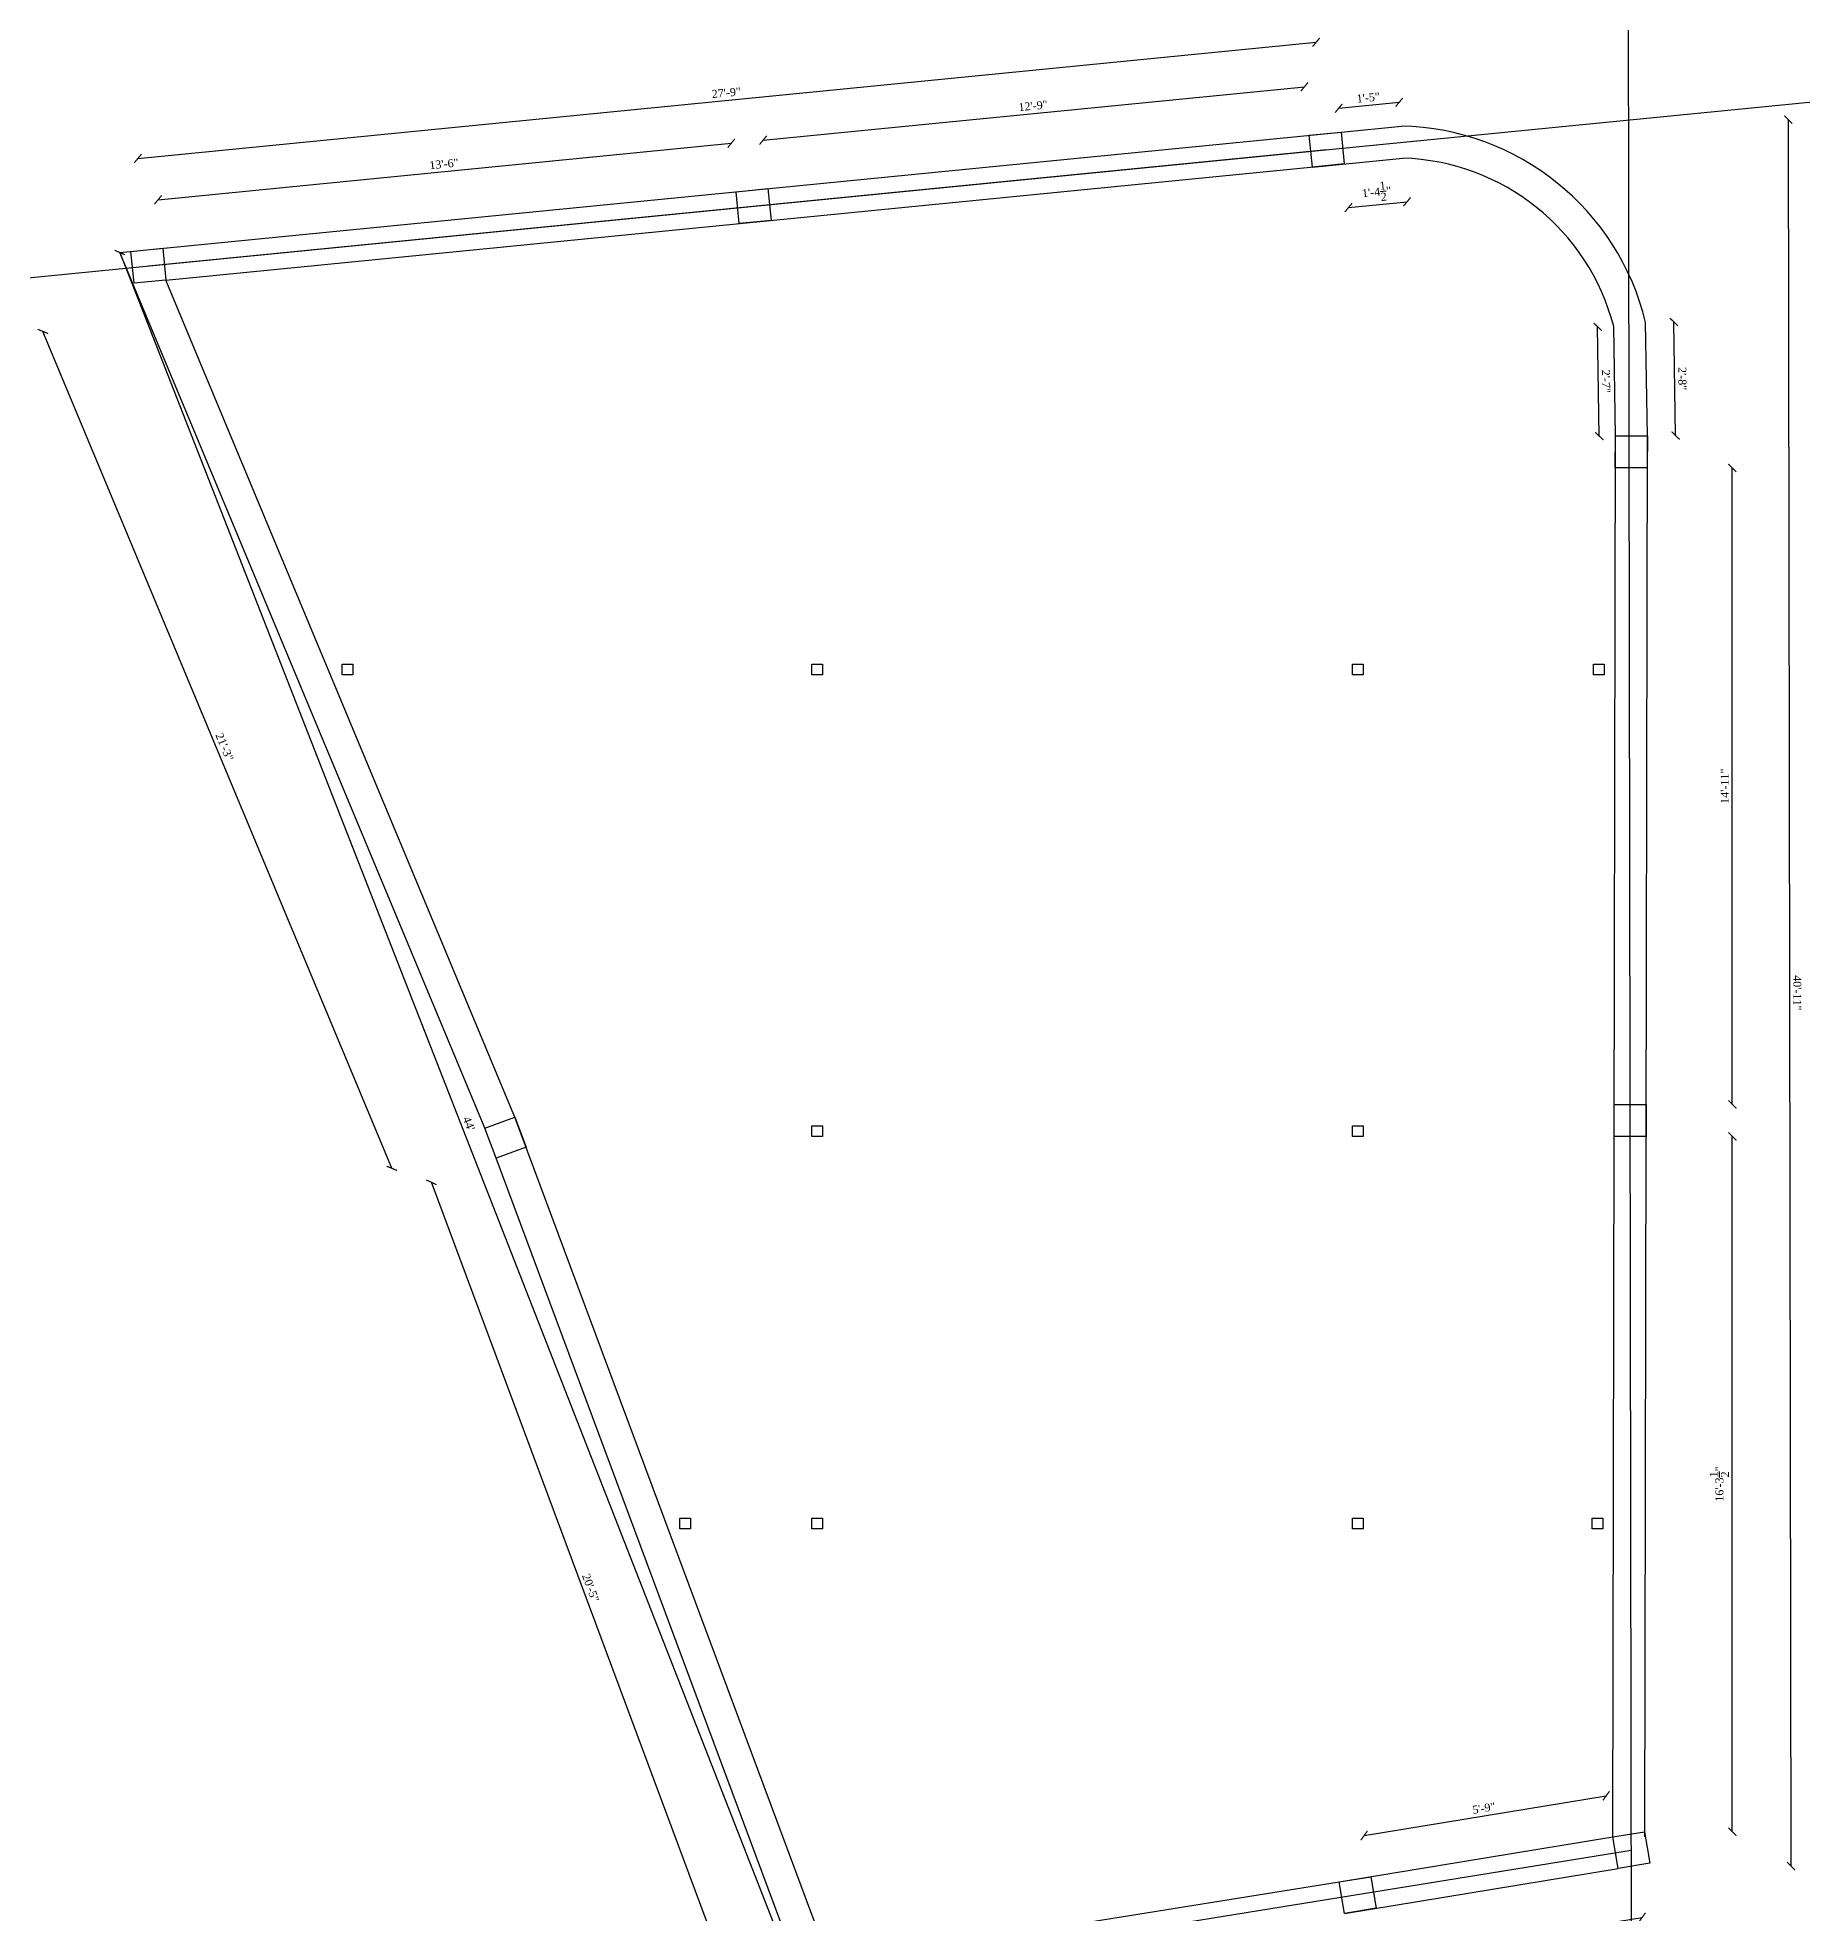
# Model space of a CAD drawing. Header units: inches. Extents: x 62067 to 68611, y -6056 to -4501.
# Drawn here: x 65348 to 65845, y -5030 to -4502 of the extents above; entities that cross this region are included whole.
import ezdxf

# ---------------------------------------------------------------- set-up
doc = ezdxf.new("R2010")
doc.units = ezdxf.units.IN
doc.header["$MEASUREMENT"] = 0
doc.layers.add('ELEVATION', color=6, linetype='Continuous', lineweight=30)
doc.styles.get("Standard").update_dxf_attribs({"font": 'times.ttf'})
doc.dimstyles.get("Standard").update_dxf_attribs({"dimtxt": 2.25, "dimasz": 2.25, "dimexe": 0.18, "dimexo": 0.0625, "dimgap": 1, "dimtad": 1, "dimdec": 1, "dimzin": 0, "dimdsep": 46, "dimlunit": 4, "dimtxsty": 'Standard', "dimblk": 'ARCHTICK', "dimcen": 0.09, "dimse1": 1, "dimse2": 1, "dimadec": 0, "dimazin": 0, "dimtfac": 1, "dimtdec": 1, "dimtofl": 0, "dimtmove": 0, "dimatfit": 3, "dimldrblk": 'ARCHTICK', "dimfxl": 1, "dimtolj": 1, "dimtzin": 0, "dimarcsym": 0})

# ---------------------------------------------------------------- blocks, each defined once
blk = doc.blocks.new('_ArchTick')
at = {"color": 0, "linetype": 'ByBlock', "const_width": 0.15}
blk.add_lwpolyline([(-0.5, -0.5), (0.5, 0.5)], dxfattribs=at)
blk = doc.blocks.new('*D658')
at = {"layer": 'Defpoints', "color": 0, "transparency": 16777216}
for p in [(65796.67, -5012.05), (65799.73, -5030.97), (65567.65, -5049.08)]:
    blk.add_point(p, dxfattribs=at)
at = {"layer": 'ELEVATION', "color": 0, "lineweight": -2, "transparency": 16777216}
blk.add_line((65570.71, -5067.99), (65799.73, -5030.97), dxfattribs=at)
at = {"layer": 'ELEVATION', "color": 0, "lineweight": -2, "transparency": 16777216, "xscale": 2.25, "yscale": 2.25, "zscale": 2.25}
for p, rotation in [((65799.73, -5030.97), 9.183313378660108), ((65570.71, -5067.99), 189.1833133786601)]:
    blk.add_blockref('_ArchTick', p, dxfattribs=dict(at, rotation=rotation))
at = {"layer": 'ELEVATION', "color": 0, "transparency": 16777216, "insert": (65684.88, -5047.36), "char_height": 2.25, "attachment_point": 5, "rotation": 9.1833}
blk.add_mtext('\\A1;19\'-4"', dxfattribs=at)
blk = doc.blocks.new('*D659')
at = {"layer": 'Defpoints', "color": 0, "transparency": 16777216}
for p in [(65708.03, -4503.64), (65711, -4533.83), (65379.61, -4566.5)]:
    blk.add_point(p, dxfattribs=at)
at = {"layer": 'ELEVATION', "color": 0, "lineweight": -2, "transparency": 16777216}
blk.add_line((65376.63, -4536.31), (65708.03, -4503.64), dxfattribs=at)
at = {"layer": 'ELEVATION', "color": 0, "lineweight": -2, "transparency": 16777216, "xscale": 2.25, "yscale": 2.25, "zscale": 2.25}
for p, rotation in [((65708.03, -4503.64), 5.630054066190349), ((65376.63, -4536.31), 185.6300540661904)]:
    blk.add_blockref('_ArchTick', p, dxfattribs=dict(at, rotation=rotation))
at = {"layer": 'ELEVATION', "color": 0, "transparency": 16777216, "insert": (65542.12, -4517.84), "char_height": 2.25, "attachment_point": 5, "rotation": 5.6301}
blk.add_mtext('\\A1;27\'-9"', dxfattribs=at)
blk = doc.blocks.new('*D660')
at = {"layer": 'Defpoints', "color": 0, "transparency": 16777216}
for p in [(65800.84, -4811.36), (65825.08, -4811.36), (65800.38, -5006.88)]:
    blk.add_point(p, dxfattribs=at)
at = {"layer": 'ELEVATION', "color": 0, "lineweight": -2, "transparency": 16777216}
blk.add_line((65825.08, -5006.88), (65825.08, -4811.36), dxfattribs=at)
at = {"layer": 'ELEVATION', "color": 0, "lineweight": -2, "transparency": 16777216, "xscale": 2.25, "yscale": 2.25, "zscale": 2.25}
for p, rotation in [((65825.08, -4811.36), 90), ((65825.08, -5006.88), 270)]:
    blk.add_blockref('_ArchTick', p, dxfattribs=dict(at, rotation=rotation))
at = {"layer": 'ELEVATION', "color": 0, "transparency": 16777216, "insert": (65821.44, -4909.12), "char_height": 2.25, "attachment_point": 5, "rotation": 90}
blk.add_mtext('\\A1;16\'-3{\\H1x;\\S1/2;}"', dxfattribs=at)
blk = doc.blocks.new('*D661')
at = {"layer": 'Defpoints', "color": 0, "transparency": 16777216}
for p in [(65801.17, -4623.36), (65825.08, -4623.36), (65800.86, -4802.36)]:
    blk.add_point(p, dxfattribs=at)
at = {"layer": 'ELEVATION', "color": 0, "lineweight": -2, "transparency": 16777216}
blk.add_line((65825.08, -4802.36), (65825.08, -4623.36), dxfattribs=at)
at = {"layer": 'ELEVATION', "color": 0, "lineweight": -2, "transparency": 16777216, "xscale": 2.25, "yscale": 2.25, "zscale": 2.25}
for p, rotation in [((65825.08, -4623.36), 90), ((65825.08, -4802.36), 270)]:
    blk.add_blockref('_ArchTick', p, dxfattribs=dict(at, rotation=rotation))
at = {"layer": 'ELEVATION', "color": 0, "transparency": 16777216, "insert": (65822.96, -4712.86), "char_height": 2.25, "attachment_point": 5, "rotation": 90}
blk.add_mtext('\\A1;14\'-11"', dxfattribs=at)
blk = doc.blocks.new('*D766')
at = {"layer": 'Defpoints', "color": 0, "transparency": 16777216}
for p in [(65371.54, -4562.77), (65563.94, -5054.25), (65563.94, -5054.25)]:
    blk.add_point(p, dxfattribs=at)
at = {"layer": 'ELEVATION', "color": 0, "lineweight": -2, "transparency": 16777216}
blk.add_line((65371.54, -4562.77), (65563.94, -5054.25), dxfattribs=at)
at = {"layer": 'ELEVATION', "color": 0, "lineweight": -2, "transparency": 16777216, "xscale": 2.25, "yscale": 2.25, "zscale": 2.25}
for p, rotation in [((65371.54, -4562.77), 111.3787369152191), ((65563.94, -5054.25), 291.3787369152191)]:
    blk.add_blockref('_ArchTick', p, dxfattribs=dict(at, rotation=rotation))
at = {"layer": 'ELEVATION', "color": 0, "transparency": 16777216, "insert": (65469.72, -4807.73), "char_height": 2.25, "attachment_point": 5, "rotation": 291.3787}
blk.add_mtext("\\A1;44'", dxfattribs=at)
blk = doc.blocks.new('*D768')
at = {"layer": 'Defpoints', "color": 0, "transparency": 16777216}
for p in [(65795.91, -4525.46), (65796.68, -5016.61), (65841.57, -5016.54)]:
    blk.add_point(p, dxfattribs=at)
at = {"layer": 'ELEVATION', "color": 0, "lineweight": -2, "transparency": 16777216}
blk.add_line((65840.8, -4525.39), (65841.57, -5016.54), dxfattribs=at)
at = {"layer": 'ELEVATION', "color": 0, "lineweight": -2, "transparency": 16777216, "xscale": 2.25, "yscale": 2.25, "zscale": 2.25}
for p, rotation in [((65840.8, -4525.39), 90.09035586552773), ((65841.57, -5016.54), 270.0903558655277)]:
    blk.add_blockref('_ArchTick', p, dxfattribs=dict(at, rotation=rotation))
at = {"layer": 'ELEVATION', "color": 0, "transparency": 16777216, "insert": (65843.33, -4770.96), "char_height": 2.25, "attachment_point": 5, "rotation": 270.0904}
blk.add_mtext('\\A1;40\'-11"', dxfattribs=at)
blk = doc.blocks.new('*D770')
at = {"layer": 'Defpoints', "color": 0, "transparency": 16777216}
for p in [(65485.8, -4814.33), (65459.17, -4824.25), (65571.36, -5043.91)]:
    blk.add_point(p, dxfattribs=at)
at = {"layer": 'ELEVATION', "color": 0, "lineweight": -2, "transparency": 16777216}
blk.add_line((65544.73, -5053.83), (65459.17, -4824.25), dxfattribs=at)
at = {"layer": 'ELEVATION', "color": 0, "lineweight": -2, "transparency": 16777216, "xscale": 2.25, "yscale": 2.25, "zscale": 2.25}
for p, rotation in [((65459.17, -4824.25), 110.4384153099924), ((65544.73, -5053.83), 290.4384153099923)]:
    blk.add_blockref('_ArchTick', p, dxfattribs=dict(at, rotation=rotation))
at = {"layer": 'ELEVATION', "color": 0, "transparency": 16777216, "insert": (65503.96, -4938.29), "char_height": 2.25, "attachment_point": 5, "rotation": 290.4384}
blk.add_mtext('\\A1;20\'-5"', dxfattribs=at)
blk = doc.blocks.new('*D771')
at = {"layer": 'Defpoints', "color": 0, "transparency": 16777216}
for p in [(65384.53, -4570.53), (65349.93, -4584.96), (65482.66, -4805.9)]:
    blk.add_point(p, dxfattribs=at)
at = {"layer": 'ELEVATION', "color": 0, "lineweight": -2, "transparency": 16777216}
blk.add_line((65448.07, -4820.32), (65349.93, -4584.96), dxfattribs=at)
at = {"layer": 'ELEVATION', "color": 0, "lineweight": -2, "transparency": 16777216, "xscale": 2.25, "yscale": 2.25, "zscale": 2.25}
for p, rotation in [((65349.93, -4584.96), 112.6334614685554), ((65448.07, -4820.32), 292.6334614685554)]:
    blk.add_blockref('_ArchTick', p, dxfattribs=dict(at, rotation=rotation))
at = {"layer": 'ELEVATION', "color": 0, "transparency": 16777216, "insert": (65400.98, -4701.81), "char_height": 2.25, "attachment_point": 5, "rotation": 292.6335}
blk.add_mtext('\\A1;21\'-3"', dxfattribs=at)
blk = doc.blocks.new('*D772')
at = {"layer": 'Defpoints', "color": 0, "transparency": 16777216}
for p in [(65543.52, -4532.05), (65544.86, -4545.68), (65383.64, -4561.58)]:
    blk.add_point(p, dxfattribs=at)
at = {"layer": 'ELEVATION', "color": 0, "lineweight": -2, "transparency": 16777216}
blk.add_line((65382.3, -4547.94), (65543.52, -4532.05), dxfattribs=at)
at = {"layer": 'ELEVATION', "color": 0, "lineweight": -2, "transparency": 16777216, "xscale": 2.25, "yscale": 2.25, "zscale": 2.25}
for p, rotation in [((65543.52, -4532.05), 5.630054066304684), ((65382.3, -4547.94), 185.6300540663046)]:
    blk.add_blockref('_ArchTick', p, dxfattribs=dict(at, rotation=rotation))
at = {"layer": 'ELEVATION', "color": 0, "transparency": 16777216, "insert": (65462.7, -4537.86), "char_height": 2.25, "attachment_point": 5, "rotation": 5.6301}
blk.add_mtext('\\A1;13\'-6"', dxfattribs=at)
blk = doc.blocks.new('*D773')
at = {"layer": 'Defpoints', "color": 0, "transparency": 16777216}
for p in [(65704.74, -4516.16), (65706.08, -4529.79), (65553.82, -4544.8)]:
    blk.add_point(p, dxfattribs=at)
at = {"layer": 'ELEVATION', "color": 0, "lineweight": -2, "transparency": 16777216}
blk.add_line((65552.48, -4531.17), (65704.74, -4516.16), dxfattribs=at)
at = {"layer": 'ELEVATION', "color": 0, "lineweight": -2, "transparency": 16777216, "xscale": 2.25, "yscale": 2.25, "zscale": 2.25}
for p, rotation in [((65704.74, -4516.16), 5.630054066304656), ((65552.48, -4531.17), 185.6300540663046)]:
    blk.add_blockref('_ArchTick', p, dxfattribs=dict(at, rotation=rotation))
at = {"layer": 'ELEVATION', "color": 0, "transparency": 16777216, "insert": (65628.4, -4521.53), "char_height": 2.25, "attachment_point": 5, "rotation": 5.6301}
blk.add_mtext('\\A1;12\'-9"', dxfattribs=at)
blk = doc.blocks.new('*D776')
at = {"layer": 'Defpoints', "color": 0, "transparency": 16777216}
for p in [(65731.39, -4520.51), (65715.04, -4528.91), (65732.05, -4527.23)]:
    blk.add_point(p, dxfattribs=at)
at = {"layer": 'ELEVATION', "color": 0, "lineweight": -2, "transparency": 16777216}
blk.add_line((65714.38, -4522.19), (65731.39, -4520.51), dxfattribs=at)
at = {"layer": 'ELEVATION', "color": 0, "lineweight": -2, "transparency": 16777216, "xscale": 2.25, "yscale": 2.25, "zscale": 2.25}
for p, rotation in [((65714.38, -4522.19), 185.6300540661533), ((65731.39, -4520.51), 5.630054066153364)]:
    blk.add_blockref('_ArchTick', p, dxfattribs=dict(at, rotation=rotation))
at = {"layer": 'ELEVATION', "color": 0, "transparency": 16777216, "insert": (65722.67, -4519.22), "char_height": 2.25, "attachment_point": 5, "rotation": 5.6301}
blk.add_mtext('\\A1;1\'-5"', dxfattribs=at)
blk = doc.blocks.new('*D777')
at = {"layer": 'Defpoints', "color": 0, "transparency": 16777216}
for p in [(65732.38, -4536.24), (65715.92, -4537.86), (65733.59, -4548.5)]:
    blk.add_point(p, dxfattribs=at)
at = {"layer": 'ELEVATION', "color": 0, "lineweight": -2, "transparency": 16777216}
blk.add_line((65717.13, -4550.12), (65733.59, -4548.5), dxfattribs=at)
at = {"layer": 'ELEVATION', "color": 0, "lineweight": -2, "transparency": 16777216, "xscale": 2.25, "yscale": 2.25, "zscale": 2.25}
for p, rotation in [((65733.59, -4548.5), 5.630054066205068), ((65717.13, -4550.12), 185.630054066205)]:
    blk.add_blockref('_ArchTick', p, dxfattribs=dict(at, rotation=rotation))
at = {"layer": 'ELEVATION', "color": 0, "transparency": 16777216, "insert": (65725.01, -4545.71), "char_height": 2.25, "attachment_point": 5, "rotation": 5.6301}
blk.add_mtext('\\A1;1\'-4{\\H1x;\\S1/2;}"', dxfattribs=at)
blk = doc.blocks.new('*D778')
at = {"layer": 'Defpoints', "color": 0, "transparency": 16777216}
for p in [(65800.69, -4582.41), (65808.63, -4582.29), (65801.18, -4614.36)]:
    blk.add_point(p, dxfattribs=at)
at = {"layer": 'ELEVATION', "color": 0, "lineweight": -2, "transparency": 16777216}
blk.add_line((65809.12, -4614.23), (65808.63, -4582.29), dxfattribs=at)
at = {"layer": 'ELEVATION', "color": 0, "lineweight": -2, "transparency": 16777216, "xscale": 2.25, "yscale": 2.25, "zscale": 2.25}
for p, rotation in [((65808.63, -4582.29), 90.87340678112507), ((65809.12, -4614.23), 270.8734067811251)]:
    blk.add_blockref('_ArchTick', p, dxfattribs=dict(at, rotation=rotation))
at = {"layer": 'ELEVATION', "color": 0, "transparency": 16777216, "insert": (65811.02, -4598.23), "char_height": 2.25, "attachment_point": 5, "rotation": 270.8734}
blk.add_mtext('\\A1;2\'-8"', dxfattribs=at)
blk = doc.blocks.new('*D779')
at = {"layer": 'Defpoints', "color": 0, "transparency": 16777216}
for p in [(65787.2, -4583.65), (65791.71, -4583.58), (65792.18, -4614.34)]:
    blk.add_point(p, dxfattribs=at)
at = {"layer": 'ELEVATION', "color": 0, "lineweight": -2, "transparency": 16777216}
blk.add_line((65787.67, -4614.41), (65787.2, -4583.65), dxfattribs=at)
at = {"layer": 'ELEVATION', "color": 0, "lineweight": -2, "transparency": 16777216, "xscale": 2.25, "yscale": 2.25, "zscale": 2.25}
for p, rotation in [((65787.2, -4583.65), 90.87574061376054), ((65787.67, -4614.41), 270.8757406137606)]:
    blk.add_blockref('_ArchTick', p, dxfattribs=dict(at, rotation=rotation))
at = {"layer": 'ELEVATION', "color": 0, "transparency": 16777216, "insert": (65789.58, -4599), "char_height": 2.25, "attachment_point": 5, "rotation": 270.8757}
blk.add_mtext('\\A1;2\'-7"', dxfattribs=at)
blk = doc.blocks.new('*D781')
at = {"layer": 'Defpoints', "color": 0, "transparency": 16777216}
for p in [(65789.6, -4996.78), (65791.5, -5008.34), (65723.42, -5019.53)]:
    blk.add_point(p, dxfattribs=at)
at = {"layer": 'ELEVATION', "color": 0, "lineweight": -2, "transparency": 16777216}
blk.add_line((65721.52, -5007.97), (65789.6, -4996.78), dxfattribs=at)
at = {"layer": 'ELEVATION', "color": 0, "lineweight": -2, "transparency": 16777216, "xscale": 2.25, "yscale": 2.25, "zscale": 2.25}
for p, rotation in [((65789.6, -4996.78), 9.336653064808052), ((65721.52, -5007.97), 189.336653064808)]:
    blk.add_blockref('_ArchTick', p, dxfattribs=dict(at, rotation=rotation))
at = {"layer": 'ELEVATION', "color": 0, "transparency": 16777216, "insert": (65755.21, -5000.26), "char_height": 2.25, "attachment_point": 5, "rotation": 9.3367}
blk.add_mtext('\\A1;5\'-9"', dxfattribs=at)

msp = doc.modelspace()

# ---------------------------------------------------------------- linework, layer by layer
at = {"layer": 'ELEVATION'}
for p, q in [((65371.54, -4562.77), (65715.04, -4528.91)), ((65715.04, -4528.91), (65732.05, -4527.23)), ((65379.61, -4566.5), (65711, -4533.83)), ((65706.96, -4538.75), (65732.38, -4536.24)), ((65384.53, -4570.53), (65715.92, -4537.86)), ((65474.29, -4809.2), (65371.54, -4562.77)), ((65482.66, -4805.9), (65384.53, -4570.53)), ((65792.18, -4614.34), (65791.71, -4583.58)), ((65801.18, -4614.36), (65800.69, -4582.41)), ((65791.5, -5008.34), (65792.18, -4614.34)), ((65800.5, -5008.36), (65801.18, -4614.36)), ((65571.36, -5043.91), (65482.66, -4805.9)), ((65562.92, -5047.05), (65477.37, -4817.47)), ((65714.54, -5020.99), (65791.5, -5008.34)), ((65567.65, -5049.08), (65796.67, -5012.05)), ((65571.36, -5043.91), (65714.54, -5020.99)), ((65716, -5029.87), (65792.96, -5017.22))]:
    msp.add_line(p, q, dxfattribs=at)
for p, direction in [((65550.3, -4549.67), (0.9951761, 0.0981049)), ((65796.67, -5012.05), (-0.001577, 0.9999988))]:
    msp.add_xline(p, direction, dxfattribs=at)
for points in [[(65706.08, -4529.79), (65715.04, -4528.91), (65715.92, -4537.86), (65706.96, -4538.75)], [(65544.86, -4545.68), (65553.82, -4544.8), (65554.7, -4553.76), (65545.75, -4554.64)], [(65374.69, -4562.46), (65383.64, -4561.58), (65384.53, -4570.53), (65375.57, -4571.42)], [(65792.18, -4614.34), (65801.18, -4614.36), (65801.17, -4623.36), (65792.17, -4623.34)], [(65434.05, -4678.5), (65437.05, -4678.5), (65437.05, -4681.5), (65434.05, -4681.5)], [(65566.15, -4678.5), (65569.15, -4678.5), (65569.15, -4681.5), (65566.15, -4681.5)], [(65718.21, -4678.5), (65721.21, -4678.5), (65721.21, -4681.5), (65718.21, -4681.5)], [(65786.07, -4678.5), (65789.07, -4678.5), (65789.07, -4681.5), (65786.07, -4681.5)], [(65474.23, -4809.04), (65482.66, -4805.9), (65485.8, -4814.33), (65477.37, -4817.47)], [(65791.86, -4802.34), (65800.86, -4802.36), (65800.84, -4811.36), (65791.84, -4811.34)], [(65566.15, -4808.34), (65569.15, -4808.34), (65569.15, -4811.34), (65566.15, -4811.34)], [(65718.21, -4808.34), (65721.21, -4808.34), (65721.21, -4811.34), (65718.21, -4811.34)], [(65529.02, -4918.7), (65532.02, -4918.7), (65532.02, -4921.7), (65529.02, -4921.7)], [(65566.15, -4918.7), (65569.15, -4918.7), (65569.15, -4921.7), (65566.15, -4921.7)], [(65718.21, -4918.7), (65721.21, -4918.7), (65721.21, -4921.7), (65718.21, -4921.7)], [(65785.66, -4918.7), (65788.66, -4918.7), (65788.66, -4921.7), (65785.66, -4921.7)], [(65791.5, -5008.34), (65800.38, -5006.88), (65801.84, -5015.76), (65792.96, -5017.22)], [(65714.54, -5020.99), (65723.42, -5019.53), (65724.88, -5028.41), (65716, -5029.87)]]:
    msp.add_lwpolyline(points, close=True, dxfattribs=at)
for radius, start, end in [(72.14, 13.5857, 88.8259), (63.14, 14.4654, 88.3565)]:
    msp.add_arc((65730.57, -4599.36), radius, start, end, dxfattribs=at)

# ---------------------------------------------------------------- dimensions: what is measured, and where the dimension line sits
for p1, p2, distance, picture, middle in [((65379.61, -4566.5), (65711, -4533.83), 30.33, '*D659', (65542.12, -4517.84)), ((65715.04, -4528.91), (65732.05, -4527.23), 6.75, '*D776', (65722.67, -4519.22)), ((65795.91, -4525.46), (65796.68, -5016.61), 44.89, '*D768', (65843.33, -4770.96)), ((65383.64, -4561.58), (65544.86, -4545.68), 13.7, '*D772', (65462.7, -4537.86)), ((65715.92, -4537.86), (65732.38, -4536.24), -12.32, '*D777', (65725.01, -4545.71)), ((65371.54, -4562.77), (65563.94, -5054.25), 0, '*D766', (65469.72, -4807.73)), ((65482.66, -4805.9), (65384.53, -4570.53), 37.48, '*D771', (65400.98, -4701.81)), ((65792.18, -4614.34), (65791.71, -4583.58), 4.51, '*D779', (65789.58, -4599)), ((65801.1808, -4614.356), (65800.6938, -4582.411), -7.9418, '*D778', (65811.0224, -4598.2297)), ((65571.36, -5043.91), (65485.8, -4814.33), 28.42, '*D770', (65503.96, -4938.29)), ((65723.42, -5019.53), (65791.5, -5008.34), 11.72, '*D781', (65755.21, -5000.26)), ((65567.65, -5049.08), (65796.67, -5012.05), -19.16, '*D658', (65684.88, -5047.36))]:
    dim = msp.add_aligned_dim(p1=p1, p2=p2, distance=distance, dimstyle='Standard', dxfattribs=at)
    dim.commit()
    dim.dimension.update_dxf_attribs({"geometry": picture, "text_midpoint": middle})
dim = msp.add_linear_dim(base=(65704.74, -4516.16), p1=(65553.82, -4544.8), p2=(65706.08, -4529.79), angle=185.6301, dimstyle='Standard', override={"dimtmove": 1}, dxfattribs=at)
dim.commit()
dim.dimension.update_dxf_attribs({"geometry": '*D773', "text_midpoint": (65628.4, -4521.53)})
for base, p1, p2, picture, middle in [((65825.08, -4623.36), (65800.86, -4802.36), (65801.17, -4623.36), '*D661', (65822.96, -4712.86)), ((65825.08, -4811.36), (65800.38, -5006.88), (65800.84, -4811.36), '*D660', (65821.44, -4909.12))]:
    dim = msp.add_linear_dim(base=base, p1=p1, p2=p2, angle=90, dimstyle='Standard', dxfattribs=at)
    dim.commit()
    dim.dimension.update_dxf_attribs({"geometry": picture, "text_midpoint": middle})

doc.saveas('drawing.dxf')
